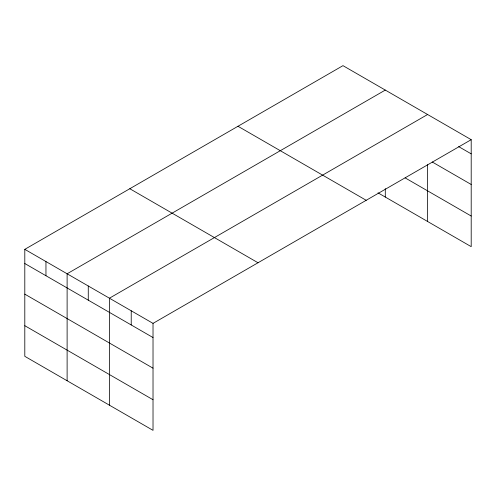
<?xml version="1.0" encoding="UTF-8"?>
<svg xmlns="http://www.w3.org/2000/svg" width="496" height="496" viewBox="0 0 496 496"><rect width="100%" height="100%" fill="white"/><g stroke="black" fill="none" stroke-linecap="round" stroke-linejoin="round"><path stroke-width="0.74" d="M24.8 249.345L153.022 323.373L153.022 430.348L24.8 356.32L24.8 249.345L342.978 65.652L471.2 139.68L471.2 246.655L378.02 192.857M385.293 90.08L67.115 273.78L67.115 380.754M427.608 114.508L109.424 298.208L109.424 405.182M153.022 323.373L471.2 139.68M458.651 146.605L471.2 153.847M432.227 161.975L471.2 184.475M405.127 177.878L471.2 216.027M237.981 126.269L366.203 200.297M129.797 188.728L258.019 262.756M24.8 263.519L153.022 337.547M24.8 294.147L153.022 368.175M24.8 325.698L153.022 399.726M427.608 164.691L427.608 221.483M385.293 188.629L385.293 197.055M131.223 310.794L131.223 324.961M88.269 285.994L88.269 300.161M45.954 261.566L45.954 275.733"/></g></svg>
